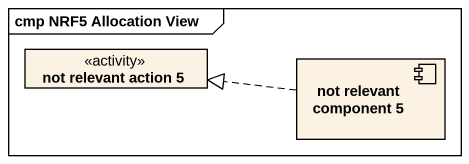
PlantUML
@startuml
mainframe cmp NRF5 Allocation View
allowmixing
hide circle
hide empty members
class "not relevant action 5" as not_relevant_action_5 <<activity>>
component "not relevant component 5" as not_relevant_component_5
not_relevant_component_5 .left.|> not_relevant_action_5
@enduml
